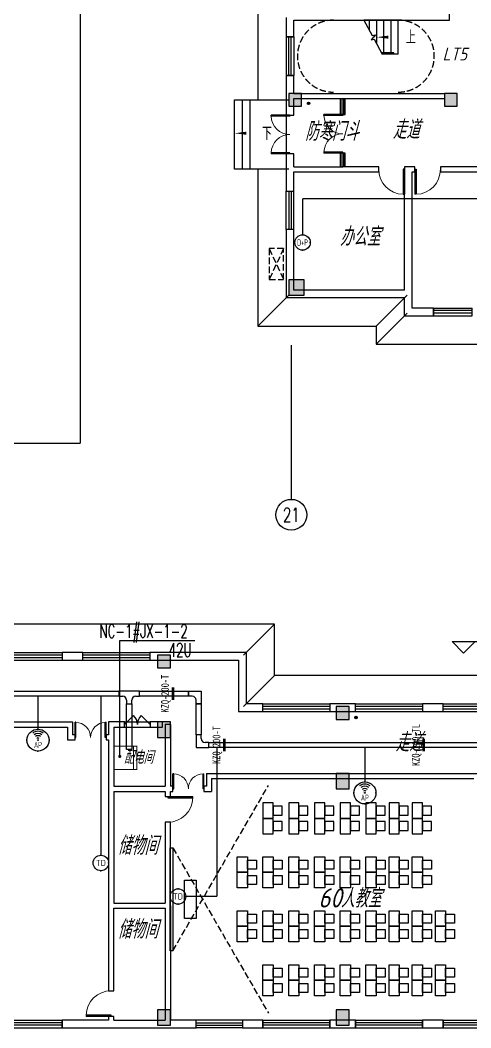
# Model space of a CAD drawing. Extents: x 1333527 to 1855755, y 1020844 to 1581249.
# Drawn here: x 1436238 to 1453753, y 1175971 to 1215171 of the extents above; entities that cross this region are included whole.
import ezdxf
from ezdxf.enums import TextEntityAlignment as Align

# ---------------------------------------------------------------- set-up
doc = ezdxf.new("R2010")
doc.units = 0
doc.header["$LTSCALE"] = 1000
doc.header["$PDSIZE"] = 5
doc.linetypes.add('DASH', pattern=[0.35, 0.25, -0.1])
doc.layers.add('1-建筑底图', color=8, linetype='Continuous', plot=False)
for name, color, linetype in [('AXIS_TEXT', 7, 'Continuous'), ('CABLETRAY_PDS', 4, 'Continuous'), ('DIM-箱柜', 3, 'Continuous'), ('EQUIP-箱柜', 3, 'Continuous'), ('EQUIP-通讯', 3, 'Continuous'), ('WIRE-综合布线', 5, 'Continuous'), ('家具', 8, 'Continuous'), ('建筑-柱子', 9, 'Continuous'), ('建筑-柱子-填充', 8, 'Continuous'), ('抗震支吊架', 2, 'Continuous'), ('排水', 153, 'Continuous')]:
    doc.layers.add(name, color=color, linetype=linetype)
doc.styles.add('_TCH_AXIS', font='COMPLEX', dxfattribs={"bigfont": 'GBCBIG'})
doc.styles.add('_TCH_DIM', font='SIMPLEX', dxfattribs={"bigfont": 'GBCBIG'})
doc.styles.add('_TEL_ATTDEF', font='gbenor', dxfattribs={"bigfont": 'gbcbig'})
doc.styles.add('_TEL_DIM', font='SIMPLEX', dxfattribs={"width": 0.8, "height": 3.5, "bigfont": 'HZTXT'})
doc.styles.add('A_DIM', font='SIMPLEX', dxfattribs={"width": 0.7, "bigfont": 'HZ'})
doc.styles.add('COMPLEX', font='COMPLEX')
doc.styles.add('kzcad', font='', dxfattribs={"width": 0.8})
doc.styles.get("Standard").update_dxf_attribs({"font": 'gbeitc.shx', "bigfont": 'gbcbig.shx'})
doc.styles.get('kzcad').set_extended_font_data('SimSun')
doc.linetypes.add('JIEDI', pattern='A,1.25,-0.25,0.25,-0.25,0.625,["/",Standard,S=0.6,R=0,X=0,Y=-0.3],0.625,-0.25,0.25,-0.25', length=4)

# ---------------------------------------------------------------- blocks, each defined once
blk = doc.blocks.new('$equip_U$00000092(win7-PC-hzk)')
at = {"const_width": 0.05}
blk.add_lwpolyline([(-0.6, 1.2), (0.6, 1.2), (0.6, 0), (-0.6, 0)], close=True, dxfattribs=at)
blk.add_lwpolyline([(-0.6, 1.028), (0.6, 1.028)], dxfattribs=at)
at = {"color": 7, "style": '_TEL_DIM', "flags": 1}
for tag in ['A', 'REMARK']:
    blk.add_attdef(tag, text='', height=0.00002, dxfattribs=at).set_placement((0, 0), align=Align.MIDDLE_CENTER)
at = {"color": 7, "style": '_TEL_DIM'}
blk.add_attdef('$TEXT$', text='', height=0.00002, dxfattribs=at).set_placement((0, 0), align=Align.MIDDLE_CENTER)
blk = doc.blocks.new('$equip_U$00000080(win7-PC-hzk)')
blk.add_circle((0, 0.5), 0.5)
for p in [(0, 0.999), (-0.5, 0.5), (0.5, 0.5)]:
    blk.add_point(p)
at = {"color": 7, "style": '_TEL_DIM', "width": 0.7}
blk.add_attdef('$TEXT$', text='', height=0.4, dxfattribs=at).set_placement((0, 0.5), align=Align.MIDDLE_CENTER)
at = {"color": 7, "style": '_TEL_DIM', "flags": 1}
for tag in ['A', 'REMARK']:
    blk.add_attdef(tag, text='', height=0.00002, dxfattribs=at).set_placement((0, 0), align=Align.MIDDLE_CENTER)
blk = doc.blocks.new('$equip_U$00000091(win7-PC-hzk)')
for radius in [0.714, 0.0272]:
    blk.add_circle((0, 0), radius)
for radius in [0.571, 0.428, 0.285, 0.143]:
    blk.add_arc((0, 0), radius, 53.70489, 126.29511)
for p in [(0, 0.714), (-0.714, 0), (0.714, 0), (0, -0.714)]:
    blk.add_point(p)
at = {"color": 7, "style": '_TEL_DIM', "flags": 1}
for tag in ['A', 'REMARK']:
    blk.add_attdef(tag, text='', height=0.00002, dxfattribs=at).set_placement((0, 0), align=Align.MIDDLE_CENTER)
at = {"color": 7, "style": '_TEL_DIM', "width": 0.7}
blk.add_attdef('$TEXT$', text='', height=0.4, dxfattribs=at).set_placement((0, -0.31), align=Align.MIDDLE_CENTER)
blk = doc.blocks.new('$equip_U$00000076(win7-PC-hzk)')
blk.add_circle((0, 0.5), 0.5)
for p in [(0, 0.999), (-0.5, 0.5), (0.5, 0.5)]:
    blk.add_point(p)
at = {"color": 7, "style": '_TEL_DIM'}
blk.add_attdef('$TEXT$', text='', height=0.4, dxfattribs=at).set_placement((0, 0.5), align=Align.MIDDLE_CENTER)
at = {"color": 7, "style": '_TEL_DIM', "flags": 1}
for tag in ['A', 'REMARK']:
    blk.add_attdef(tag, text='', height=0.00002, dxfattribs=at).set_placement((0, 0), align=Align.MIDDLE_CENTER)
blk = doc.blocks.new('js')
at = {"layer": '家具', "linetype": 'DASH'}
for points in [[(569568, 805988), (573281, 812418)], [(569568, 809988), (573281, 803558)]]:
    blk.add_lwpolyline(points, dxfattribs=at)
at = {"layer": '家具'}
for points in [[(573068, 811738), (573068, 811138), (573468, 811138), (573468, 811738)], [(573468, 811613), (573468, 811263), (573818, 811263), (573818, 811613)], [(574068, 811738), (574068, 811138), (574468, 811138), (574468, 811738)], [(574468, 811613), (574468, 811263), (574818, 811263), (574818, 811613)], [(575068, 811738), (575068, 811138), (575468, 811138), (575468, 811738)], [(575468, 811613), (575468, 811263), (575818, 811263), (575818, 811613)], [(576068, 811738), (576068, 811138), (576468, 811138), (576468, 811738)], [(576468, 811613), (576468, 811263), (576818, 811263), (576818, 811613)], [(577068, 811738), (577068, 811138), (577468, 811138), (577468, 811738)], [(577468, 811613), (577468, 811263), (577818, 811263), (577818, 811613)], [(577968, 811738), (577968, 811138), (578368, 811138), (578368, 811738)], [(578368, 811613), (578368, 811263), (578718, 811263), (578718, 811613)], [(578868, 811738), (578868, 811138), (579268, 811138), (579268, 811738)], [(579268, 811613), (579268, 811263), (579618, 811263), (579618, 811613)], [(573068, 811138), (573068, 810538), (573468, 810538), (573468, 811138)], [(574068, 811138), (574068, 810538), (574468, 810538), (574468, 811138)], [(575068, 811138), (575068, 810538), (575468, 810538), (575468, 811138)], [(576068, 811138), (576068, 810538), (576468, 810538), (576468, 811138)], [(577068, 811138), (577068, 810538), (577468, 810538), (577468, 811138)], [(577968, 811138), (577968, 810538), (578368, 810538), (578368, 811138)], [(578868, 811138), (578868, 810538), (579268, 810538), (579268, 811138)], [(573468, 811013), (573468, 810663), (573818, 810663), (573818, 811013)], [(574468, 811013), (574468, 810663), (574818, 810663), (574818, 811013)], [(575468, 811013), (575468, 810663), (575818, 810663), (575818, 811013)], [(576468, 811013), (576468, 810663), (576818, 810663), (576818, 811013)], [(577468, 811013), (577468, 810663), (577818, 810663), (577818, 811013)], [(578368, 811013), (578368, 810663), (578718, 810663), (578718, 811013)], [(579268, 811013), (579268, 810663), (579618, 810663), (579618, 811013)], [(569468, 805988), (569468, 809988), (569568, 809988), (569568, 805988)], [(572068, 809038), (572068, 809638), (572468, 809638), (572468, 809038)], [(572468, 809163), (572468, 809513), (572818, 809513), (572818, 809163)], [(573068, 809038), (573068, 809638), (573468, 809638), (573468, 809038)], [(573468, 809163), (573468, 809513), (573818, 809513), (573818, 809163)], [(574068, 809038), (574068, 809638), (574468, 809638), (574468, 809038)], [(574468, 809163), (574468, 809513), (574818, 809513), (574818, 809163)], [(575068, 809038), (575068, 809638), (575468, 809638), (575468, 809038)], [(575468, 809163), (575468, 809513), (575818, 809513), (575818, 809163)], [(576068, 809038), (576068, 809638), (576468, 809638), (576468, 809038)], [(576468, 809163), (576468, 809513), (576818, 809513), (576818, 809163)], [(577068, 809038), (577068, 809638), (577468, 809638), (577468, 809038)], [(577468, 809163), (577468, 809513), (577818, 809513), (577818, 809163)], [(577968, 809038), (577968, 809638), (578368, 809638), (578368, 809038)], [(578368, 809163), (578368, 809513), (578718, 809513), (578718, 809163)], [(578868, 809038), (578868, 809638), (579268, 809638), (579268, 809038)], [(579268, 809163), (579268, 809513), (579618, 809513), (579618, 809163)], [(570018, 808738), (570468, 808738), (570468, 807238), (570018, 807238)], [(572068, 808438), (572068, 809038), (572468, 809038), (572468, 808438)], [(572468, 808563), (572468, 808913), (572818, 808913), (572818, 808563)], [(573068, 808438), (573068, 809038), (573468, 809038), (573468, 808438)], [(573468, 808563), (573468, 808913), (573818, 808913), (573818, 808563)], [(574068, 808438), (574068, 809038), (574468, 809038), (574468, 808438)], [(574468, 808563), (574468, 808913), (574818, 808913), (574818, 808563)], [(575068, 808438), (575068, 809038), (575468, 809038), (575468, 808438)], [(575468, 808563), (575468, 808913), (575818, 808913), (575818, 808563)], [(576068, 808438), (576068, 809038), (576468, 809038), (576468, 808438)], [(576468, 808563), (576468, 808913), (576818, 808913), (576818, 808563)], [(577068, 808438), (577068, 809038), (577468, 809038), (577468, 808438)], [(577468, 808563), (577468, 808913), (577818, 808913), (577818, 808563)], [(577968, 808438), (577968, 809038), (578368, 809038), (578368, 808438)], [(578368, 808563), (578368, 808913), (578718, 808913), (578718, 808563)], [(578868, 808438), (578868, 809038), (579268, 809038), (579268, 808438)], [(579268, 808563), (579268, 808913), (579618, 808913), (579618, 808563)], [(572068, 806938), (572068, 807538), (572468, 807538), (572468, 806938)], [(573068, 806938), (573068, 807538), (573468, 807538), (573468, 806938)], [(574068, 806938), (574068, 807538), (574468, 807538), (574468, 806938)], [(575068, 806938), (575068, 807538), (575468, 807538), (575468, 806938)], [(576068, 806938), (576068, 807538), (576468, 807538), (576468, 806938)], [(577068, 806938), (577068, 807538), (577468, 807538), (577468, 806938)], [(577968, 806938), (577968, 807538), (578368, 807538), (578368, 806938)], [(578868, 806938), (578868, 807538), (579268, 807538), (579268, 806938)], [(579768, 806938), (579768, 807538), (580168, 807538), (580168, 806938)], [(572468, 807063), (572468, 807413), (572818, 807413), (572818, 807063)], [(573468, 807063), (573468, 807413), (573818, 807413), (573818, 807063)], [(574468, 807063), (574468, 807413), (574818, 807413), (574818, 807063)], [(575468, 807063), (575468, 807413), (575818, 807413), (575818, 807063)], [(576468, 807063), (576468, 807413), (576818, 807413), (576818, 807063)], [(577468, 807063), (577468, 807413), (577818, 807413), (577818, 807063)], [(578368, 807063), (578368, 807413), (578718, 807413), (578718, 807063)], [(579268, 807063), (579268, 807413), (579618, 807413), (579618, 807063)], [(580168, 807063), (580168, 807413), (580518, 807413), (580518, 807063)], [(572068, 806338), (572068, 806938), (572468, 806938), (572468, 806338)], [(572468, 806463), (572468, 806813), (572818, 806813), (572818, 806463)], [(573068, 806338), (573068, 806938), (573468, 806938), (573468, 806338)], [(573468, 806463), (573468, 806813), (573818, 806813), (573818, 806463)], [(574068, 806338), (574068, 806938), (574468, 806938), (574468, 806338)], [(574468, 806463), (574468, 806813), (574818, 806813), (574818, 806463)], [(575068, 806338), (575068, 806938), (575468, 806938), (575468, 806338)], [(575468, 806463), (575468, 806813), (575818, 806813), (575818, 806463)], [(576068, 806338), (576068, 806938), (576468, 806938), (576468, 806338)], [(576468, 806463), (576468, 806813), (576818, 806813), (576818, 806463)], [(577068, 806338), (577068, 806938), (577468, 806938), (577468, 806338)], [(577468, 806463), (577468, 806813), (577818, 806813), (577818, 806463)], [(577968, 806338), (577968, 806938), (578368, 806938), (578368, 806338)], [(578368, 806463), (578368, 806813), (578718, 806813), (578718, 806463)], [(578868, 806338), (578868, 806938), (579268, 806938), (579268, 806338)], [(579268, 806463), (579268, 806813), (579618, 806813), (579618, 806463)], [(579768, 806338), (579768, 806938), (580168, 806938), (580168, 806338)], [(580168, 806463), (580168, 806813), (580518, 806813), (580518, 806463)], [(573068, 804838), (573068, 805438), (573468, 805438), (573468, 804838)], [(573468, 804963), (573468, 805313), (573818, 805313), (573818, 804963)], [(574068, 804838), (574068, 805438), (574468, 805438), (574468, 804838)], [(574468, 804963), (574468, 805313), (574818, 805313), (574818, 804963)], [(575068, 804838), (575068, 805438), (575468, 805438), (575468, 804838)], [(575468, 804963), (575468, 805313), (575818, 805313), (575818, 804963)], [(576068, 804838), (576068, 805438), (576468, 805438), (576468, 804838)], [(576468, 804963), (576468, 805313), (576818, 805313), (576818, 804963)], [(577068, 804838), (577068, 805438), (577468, 805438), (577468, 804838)], [(577468, 804963), (577468, 805313), (577818, 805313), (577818, 804963)], [(577968, 804838), (577968, 805438), (578368, 805438), (578368, 804838)], [(578368, 804963), (578368, 805313), (578718, 805313), (578718, 804963)], [(578868, 804838), (578868, 805438), (579268, 805438), (579268, 804838)], [(579268, 804963), (579268, 805313), (579618, 805313), (579618, 804963)], [(579768, 804838), (579768, 805438), (580168, 805438), (580168, 804838)], [(580168, 804963), (580168, 805313), (580518, 805313), (580518, 804963)], [(573068, 804238), (573068, 804838), (573468, 804838), (573468, 804238)], [(574068, 804238), (574068, 804838), (574468, 804838), (574468, 804238)], [(575068, 804238), (575068, 804838), (575468, 804838), (575468, 804238)], [(576068, 804238), (576068, 804838), (576468, 804838), (576468, 804238)], [(577068, 804238), (577068, 804838), (577468, 804838), (577468, 804238)], [(577968, 804238), (577968, 804838), (578368, 804838), (578368, 804238)], [(578868, 804238), (578868, 804838), (579268, 804838), (579268, 804238)], [(579768, 804238), (579768, 804838), (580168, 804838), (580168, 804238)], [(573468, 804363), (573468, 804713), (573818, 804713), (573818, 804363)], [(574468, 804363), (574468, 804713), (574818, 804713), (574818, 804363)], [(575468, 804363), (575468, 804713), (575818, 804713), (575818, 804363)], [(576468, 804363), (576468, 804713), (576818, 804713), (576818, 804363)], [(577468, 804363), (577468, 804713), (577818, 804713), (577818, 804363)], [(578368, 804363), (578368, 804713), (578718, 804713), (578718, 804363)], [(579268, 804363), (579268, 804713), (579618, 804713), (579618, 804363)], [(580168, 804363), (580168, 804713), (580518, 804713), (580518, 804363)]]:
    blk.add_lwpolyline(points, close=True, dxfattribs=at)
blk = doc.blocks.new('ng')
at = {"layer": '排水'}
for p, q in [((345991, 781358), (346091, 781358)), ((346041, 781408), (346041, 781308))]:
    blk.add_line(p, q, dxfattribs=at)
blk.add_circle((346041, 781358), 50, dxfattribs=at)
blk = doc.blocks.new('_AXISO')
blk.add_circle((0, 0), 0.5)
at = {"layer": 'AXIS_TEXT', "style": 'COMPLEX', "width": 1.041667}
blk.add_attdef('A', text='', height=0.56, dxfattribs=at).set_placement((-0.25, -0.28), (0.25, -0.28), align=Align.FIT)
blk = doc.blocks.new('A$C4670417C')
at = {"layer": '建筑-柱子-填充'}
for points in [[(87000, 36150), (86500, 36150), (86500, 35650), (87000, 35650)], [(93050, 36150), (92550, 36150), (92550, 35650), (93050, 35650)], [(87100, 28900), (86500, 28900), (86500, 28300), (87100, 28300)], [(81900, 14300), (81400, 14300), (81400, 13800), (81900, 13800)], [(88850, 12300), (88350, 12300), (88350, 11800), (88850, 11800)], [(81900, 11700), (81400, 11700), (81400, 11100), (81900, 11100)], [(88850, 9700), (88350, 9700), (88350, 9100), (88850, 9100)], [(81900, 500), (81400, 500), (81400, -100), (81900, -100)], [(88850, 500), (88350, 500), (88350, -100), (88850, -100)]]:
    blk.add_hatch(color=256, dxfattribs=at).paths.add_polyline_path(points)
at = {"layer": '建筑-柱子'}
for p, q in [((87000, 36150), (86500, 36150)), ((86500, 36150), (86500, 35650)), ((87000, 35650), (87000, 36150)), ((93050, 36150), (92550, 36150)), ((92550, 36150), (92550, 35650)), ((93050, 35650), (93050, 36150)), ((86500, 35650), (87000, 35650)), ((92550, 35650), (93050, 35650)), ((87100, 28900), (86500, 28900)), ((86500, 28900), (86500, 28300)), ((87100, 28300), (87100, 28900)), ((86500, 28300), (87100, 28300)), ((81900, 14300), (81400, 14300)), ((81400, 14300), (81400, 13800)), ((81900, 13800), (81900, 14300)), ((81400, 13800), (81900, 13800)), ((88850, 12300), (88350, 12300)), ((88350, 12300), (88350, 11800)), ((88850, 11800), (88850, 12300)), ((88350, 11800), (88850, 11800)), ((81900, 11700), (81400, 11700)), ((81400, 11700), (81400, 11100)), ((81900, 11100), (81900, 11700)), ((81400, 11100), (81900, 11100)), ((88850, 9700), (88350, 9700)), ((88350, 9700), (88350, 9100)), ((88850, 9100), (88850, 9700)), ((88350, 9100), (88850, 9100)), ((81900, 500), (81400, 500)), ((81400, 500), (81400, -100)), ((81900, -100), (81900, 500)), ((88850, 500), (88350, 500)), ((88350, 500), (88350, -100)), ((88850, -100), (88850, 500)), ((81400, -100), (81900, -100)), ((88350, -100), (88850, -100))]:
    blk.add_line(p, q, dxfattribs=at)
blk = doc.blocks.new('$WINLIB2D$00000001')
at = {"color": 0}
for points in [[(-0.5, 0.5), (-0.5, -0.5)], [(-0.5, 0.5), (0.5, 0.5)], [(0.5, -0.5), (0.5, 0.5)], [(0.5, 0.167), (-0.5, 0.167)], [(0.5, -0.167), (-0.5, -0.167)], [(-0.5, -0.5), (0.5, -0.5)]]:
    blk.add_lwpolyline(points, dxfattribs=at)
blk = doc.blocks.new('$DorLib2D$00000001')
for p, q in [((0.45, 0.975), (0.5, 0.975)), ((0.45, 0), (0.45, 0.975)), ((0.5, 0), (0.5, 0.975)), ((0.5, 0), (0.45, 0))]:
    blk.add_line(p, q)
at = {"lineweight": 13}
blk.add_arc((0.475, 0), 0.975, 91.4693, 180, dxfattribs=at)
blk = doc.blocks.new('$DorLib2D$00000002')
for p, q in [((-0.5, 0), (-0.5, 0.4875)), ((-0.475, 0.4875), (-0.5, 0.4875)), ((-0.475, 0), (-0.475, 0.4875)), ((0.475, 0), (0.475, 0.4875)), ((0.475, 0.4875), (0.5, 0.4875)), ((0.5, 0), (0.5, 0.4875)), ((-0.5, 0), (-0.475, 0)), ((0.5, 0), (0.475, 0))]:
    blk.add_line(p, q)
at = {"lineweight": 13}
for centre, start, end in [((-0.4875, 0), 0, 88.53072), ((0.4875, 0), 91.46928, 180)]:
    blk.add_arc(centre, 0.4875, start, end, dxfattribs=at)
blk = doc.blocks.new('$DorLib2D$00000116')
at = {"color": 0}
for p, q in [((-0.5, 0), (-0.146, 0.354)), ((0.5, 0), (0.146, 0.354))]:
    blk.add_line(p, q, dxfattribs=at)
for centre, start, end in [((-0.5, 0), 0, 45), ((0.5, 0), 135, 180)]:
    blk.add_arc(centre, 0.5, start, end, dxfattribs=at)
blk = doc.blocks.new('1-一层建筑底图')
at = {"layer": '1-建筑底图', "color": 8, "ltscale": 5}
for p in [(79700, 66950), (-2000, 21850)]:
    blk.add_line(p, (79700, 21850), dxfattribs=at)
at = {"layer": '1-建筑底图', "color": 8}
for p, q in [((94050, 38300), (94050, 40000)), ((87700, 38400), (87700, 37650)), ((88000, 38300), (94050, 38300)), ((88000, 37650), (88000, 38300)), ((92060, 38300), (90723, 38300)), ((90723, 38300), (91046.9, 37699)), ((90940, 37897.3), (90940, 38300)), ((91220, 37377.7), (91220, 38300)), ((91500, 37035), (91500, 38300)), ((91780, 37035), (91780, 38300)), ((92060, 36975), (92060, 38300)), ((87700, 37650), (88000, 37650)), ((91178.2, 37730.1), (90999.4, 37529.2)), ((91046.9, 37699), (91178.2, 37730.1)), ((90999.4, 37529.2), (91122.6, 37558.4)), ((91122.6, 37558.4), (91437, 36975)), ((91890, 37035), (91404.7, 37035)), ((91890, 36975), (91437, 36975)), ((91890, 36975), (91437, 36975)), ((91890, 36975), (91890, 37035)), ((92060, 36975), (91890, 36975)), ((88000, 36150), (87700, 36150)), ((87700, 36150), (87700, 35350)), ((88000, 35450), (88000, 36150)), ((87700, 35350), (87700, 34600)), ((88000, 35450), (89900, 35450)), ((89900, 35450), (93850, 35450)), ((93850, 35450), (93850, 35250)), ((88000, 35250), (89900, 35250)), ((88000, 34600), (88000, 35250)), ((89800, 35250), (89800, 34626.2)), ((89866.7, 35250), (89866.7, 34626.2)), ((89900, 35250), (93850, 35250)), ((89933.3, 35250), (89933.3, 34626.2)), ((90000, 34626.2), (90000, 35250)), ((87700, 34600), (87700, 33100)), ((87700, 34600), (88000, 34600)), ((89800, 34626.2), (90000, 34626.2)), ((88000, 33100), (87700, 33100)), ((87700, 33100), (87700, 32500)), ((88000, 32600), (88000, 33100)), ((90000, 33126.2), (89800, 33126.2)), ((89800, 33126.2), (89800, 32600)), ((89866.7, 33126.2), (89866.7, 32600)), ((89933.3, 33126.2), (89933.3, 32600)), ((90000, 32600), (90000, 33126.2)), ((88000, 32600), (89900, 32600)), ((91300, 32600), (89900, 32600)), ((91300, 32400), (91300, 32600)), ((92500, 32600), (92300, 32600)), ((92300, 32600), (92300, 32400)), ((92700, 32600), (92500, 32600)), ((92700, 32400), (92700, 32600)), ((98500, 32600), (93700, 32600)), ((93700, 32600), (93700, 32400)), ((87700, 32500), (87700, 31650)), ((88000, 32400), (89900, 32400)), ((88000, 31650), (88000, 32400)), ((89900, 32400), (91300, 32400)), ((92300, 27800), (92300, 32400)), ((92600, 32400), (92700, 32400)), ((92600, 27700), (92600, 32400)), ((93700, 32400), (98500, 32400)), ((87700, 31650), (88000, 31650)), ((88000, 30150), (87700, 30150)), ((87700, 30150), (87700, 27500)), ((88000, 27800), (88000, 30150)), ((87800, 27600), (86600, 26400)), ((92300, 27500), (87700, 27500)), ((92300, 27800), (88000, 27800)), ((91200, 26400), (92400, 27600)), ((92300, 26800), (92300, 27500)), ((92600, 27100), (92600, 27700)), ((93430, 27100), (92600, 27100)), ((93430, 26800), (93430, 27100)), ((92400, 26900), (91200, 25700)), ((92300, 26800), (93430, 26800)), ((87900, 25658.7), (87900, 19658.7)), ((86050, 13600), (87250, 14800)), ((94599.1, 13678.5), (94149.1, 14128.5)), ((94149.1, 14128.5), (96600.1, 14128.5)), ((94599.1, 13678.5), (95049.1, 14128.5)), ((79800, 13700), (79000, 13700)), ((79000, 13700), (79000, 13400)), ((79000, 13400), (79800, 13400)), ((79800, 13400), (79800, 13700)), ((86150, 13700), (82400, 13700)), ((82400, 13700), (82400, 13400)), ((82400, 13400), (85850, 13400)), ((85850, 13400), (85850, 11400)), ((86150, 13700), (86150, 11700)), ((87250, 12800), (86050, 11600)), ((85850, 11400), (86800, 11400)), ((86800, 11700), (86150, 11700)), ((86800, 11400), (86800, 11700)), ((90400, 11700), (89400, 11700)), ((89400, 11700), (89400, 11400)), ((89400, 11400), (90400, 11400)), ((90400, 11400), (90400, 11700)), ((93800, 11700), (93000, 11700)), ((93000, 11700), (93000, 11400)), ((93000, 11400), (93800, 11400)), ((93800, 11400), (93800, 11700)), ((64100, 11000), (79400, 11000)), ((79400, 11000), (79400, 10500)), ((80800, 11000), (80800, 10500)), ((81420.3, 11000), (80800, 11000)), ((81420.3, 10800), (81420.3, 11000)), ((81420.3, 11000), (82420.3, 11000)), ((82900, 11000), (82420.3, 11000)), ((82420.3, 11000), (82420.3, 10800)), ((82900, 10800), (82900, 11000)), ((64300, 10800), (79200, 10800)), ((79200, 10800), (79200, 10300)), ((81000, 10800), (81000, 10400)), ((81000, 10800), (81420.3, 10800)), ((81420.3, 10800), (82420.3, 10800)), ((82420.3, 10800), (82900, 10800)), ((83000, 10900), (83000, 8500)), ((83200, 10900), (83000, 10900)), ((83200, 10900), (83200, 8500)), ((79200, 10300), (79500, 10300)), ((79500, 10500), (79400, 10500)), ((79500, 10300), (79500, 10500)), ((80800, 10500), (80700, 10500)), ((80700, 10500), (80700, 10300)), ((80700, 10300), (80800, 10300)), ((80800, 10300), (80800, 8400)), ((81000, 10400), (81000, 8500)), ((84600, 9000), (95200, 9000)), ((84600, 9000), (84600, 8500)), ((84800, 8800), (95000, 8800)), ((84800, 8800), (84800, 8300)), ((80800, 8400), (80800, 3850)), ((81000, 8500), (83000, 8500)), ((81000, 8300), (83000, 8300)), ((81000, 8300), (81000, 3950)), ((83000, 8300), (83000, 8100)), ((83300, 8500), (83200, 8500)), ((83200, 8100), (83200, 8300)), ((83200, 8300), (83300, 8300)), ((83300, 8300), (83300, 8500)), ((84600, 8500), (84500, 8500)), ((84500, 8500), (84500, 8300)), ((84500, 8300), (84800, 8300)), ((83000, 8100), (83200, 8100)), ((83200, 7100), (83000, 7100)), ((83000, 7100), (83000, 3950)), ((83200, 3850), (83200, 7100)), ((81000, 3950), (83000, 3950)), ((80800, 3850), (80800, 540)), ((81000, 3750), (83000, 3750)), ((81000, 540), (81000, 3750)), ((83000, 3750), (83000, -600)), ((83200, 3850), (83200, -600)), ((80800, 540), (81000, 540)), ((80800, -600), (79000, -600)), ((79000, -600), (79000, -900)), ((81000, -460), (80800, -460)), ((80800, -460), (80800, -600)), ((81000, -600), (81000, -460)), ((81000, -600), (83000, -600)), ((84200, -600), (83200, -600)), ((84200, -900), (84200, -600)), ((86800, -600), (86000, -600)), ((86000, -600), (86000, -900)), ((86800, -900), (86800, -600)), ((90400, -600), (89400, -600)), ((89400, -600), (89400, -900)), ((90400, -900), (90400, -600)), ((93800, -600), (93000, -600)), ((93000, -600), (93000, -900)), ((93800, -900), (93800, -600)), ((79000, -900), (80900, -900)), ((80900, -900), (83100, -900)), ((83100, -900), (84200, -900)), ((86000, -900), (86800, -900)), ((89400, -900), (90400, -900)), ((93000, -900), (93800, -900))]:
    blk.add_line(p, q, dxfattribs=at)
at = {"layer": '1-建筑底图', "color": 8, "linetype": 'DASH'}
for p, q in [((87040.6, 29412.3), (87603.1, 28212.3)), ((87603.1, 29412.3), (87040.6, 28212.3))]:
    blk.add_line(p, q, dxfattribs=at)
at = {"layer": '1-建筑底图', "color": 8}
for points in [[(86600, 53600), (86600, 35200)], [(87800, 32500), (85700, 32500), (85700, 35200), (87800, 35200)], [(87800, 32500), (86000, 32500), (86000, 35200), (87800, 35200)], [(87800, 32500), (86300, 32500), (86300, 35200), (87800, 35200)], [(86600, 32500), (86600, 26400), (91200, 26400), (91200, 25700), (98400, 25700)], [(98400, 25700), (98400, 12800), (87250, 12800), (87250, 14800), (55099.6, 14800)]]:
    blk.add_lwpolyline(points, dxfattribs=at)
for points in [[(92200, 37637.5, 0, 0, 0), (91220, 37637.5, 0, 120, 0), (91670, 37637.5, 0, 0, 0)], [(86610.1, 33900, 0, 0, 0), (85700, 33900, 0, 120, 0), (86150, 33900, 0, 0, 0)]]:
    blk.add_lwpolyline(points, format="xyseb", dxfattribs=at)
at = {"layer": '1-建筑底图', "color": 8, "linetype": 'DASH'}
blk.add_lwpolyline([(87040.6, 29412.3), (87040.6, 28212.3), (87603.1, 28212.3), (87603.1, 29412.3)], close=True, dxfattribs=at)
for centre, start, end in [((89540, 36900), 90, 270), ((92060, 36900), 270, 90)]:
    blk.add_arc(centre, 1400, start, end, dxfattribs=at)
at = {"layer": '1-建筑底图', "color": 8}
for name, p in [('A$C4670417C', (1300, -700)), ('ng', (-257466.4, -746293.3)), ('ng', (-255625.9, -770187.9)), ('js', (-486268.2, -803888.4))]:
    blk.add_blockref(name, p, dxfattribs=at)
for name, p, xscale, yscale, zscale, rotation in [('$WINLIB2D$00000001', (87850, 36900), 1500, 300, 300, 270), ('$DorLib2D$00000002', (87850, 33850), -1500, -1500, 300, 270), ('$DorLib2D$00000002', (89900, 33876.2), 1500, -1500, 200, 270), ('$DorLib2D$00000001', (91800, 32500), 1000, -1000, 200, 2.172145872239256e-08), ('$DorLib2D$00000001', (93200, 32500), -1000, -1000, 200, 2.172142465894922e-08), ('$WINLIB2D$00000001', (87850, 30900), -1500, 300, 300, 270), ('$WINLIB2D$00000001', (94180, 26950), -1500, -300, 300, 180), ('$WINLIB2D$00000001', (77700, 13550), 2600, -300, 300, 359.9999999268113), ('$WINLIB2D$00000001', (81100, 13550), 2600, -300, 300, 359.9999999268113), ('$DorLib2D$00000002', (80100, 10400), -1200, -1200, 200, 179.9999999822117), ('$DorLib2D$00000116', (81920.3, 10900), 1000, 1000, 200, 1.527120908666336e-08), ('$DorLib2D$00000002', (83900, 8400), -1200, 1200, 200, 1.778417413333955e-08), ('$DorLib2D$00000001', (83100, 7600), -1000, 1000, 200, 269.9999998993063), ('$DorLib2D$00000001', (80900, 40), 1000, -1000, 200, 270.0000000005351), ('$WINLIB2D$00000001', (77700, -750), 2600, 300, 300, 1.598411722404889e-08), ('$WINLIB2D$00000001', (85100, -750), -1800, 300, 300, 1.572853847164879e-08), ('$WINLIB2D$00000001', (88100, -750), 2600, 300, 300, 1.572853841708163e-08), ('$WINLIB2D$00000001', (91700, -750), 2600, 300, 300, 1.572853841708163e-08), ('$WINLIB2D$00000001', (95100, -750), 2600, 300, 300, 1.572853841708163e-08)]:
    blk.add_blockref(name, p, dxfattribs=dict(at, xscale=xscale, yscale=yscale, zscale=zscale, rotation=rotation))
ref = blk.add_blockref('_AXISO', (87900, 19058.7), dxfattribs=dict(at, xscale=1200, yscale=1200, zscale=1200))
ref.add_attrib('A', '21', dxfattribs={"layer": 'AXIS_TEXT', "height": 540.28, "style": '_TCH_AXIS', "width": 0.862069}).set_placement((87578.4, 18788.5), (88221.6, 18788.5), align=Align.FIT)
at = {"layer": '1-建筑底图', "color": 8, "xscale": 2600, "yscale": -300, "zscale": 300}
for p in [(88100, 11550), (91700, 11550), (95100, 11550)]:
    blk.add_blockref('$WINLIB2D$00000001', p, dxfattribs=at)
at = {"layer": '1-建筑底图', "color": 8, "style": 'A_DIM', "width": 0.7}
blk.add_text('上', height=525, dxfattribs=at).set_placement((92357.5, 37375))
at = {"layer": '1-建筑底图', "color": 8}
for s, height, p in [('LT5', 500, (93782.3, 36731.3)), ('防寒门斗', 723.4, (88431.1, 33612.3)), ('走道', 723.4, (91842.2, 33682.4)), ('办公室', 723.4, (89786, 29517.9)), ('走道', 723.4, (91951.6, 9850.9)), ('配电间', 506.38, (81391.9, 9370.6)), ('储物间', 723.4, (81145.2, 5829.8)), ('60', 750, (88950.2, 3780.3)), ('人教室', 723.4, (89825.2, 3780.3)), ('储物间', 723.4, (81145.2, 2570.7))]:
    blk.add_text(s, height=height, dxfattribs=at).set_placement(p)
at = {"layer": '1-建筑底图', "color": 8, "style": '_TCH_DIM'}
blk.add_text('下', height=506.4, dxfattribs=at).set_placement((86767.6, 33637.5))

msp = doc.modelspace()

# ---------------------------------------------------------------- linework, layer by layer
at = {"layer": 'CABLETRAY_PDS'}
for p, q in [((1362054, 1189071), (1440074, 1189071)), ((1440874, 1189071), (1440074, 1189071)), ((1440074, 1189071), (1440074, 1188871)), ((1440074, 1189071), (1440074, 1188871)), ((1440874, 1188871), (1440874, 1189071)), ((1440874, 1189071), (1442774, 1189071)), ((1440874, 1188871), (1440874, 1189071)), ((1442774, 1189071), (1443274, 1189071)), ((1442774, 1188871), (1442774, 1189071)), ((1442774, 1189071), (1442774, 1188871)), ((1443274, 1189071), (1443274, 1188571)), ((1440074, 1188871), (1362054, 1188871)), ((1440074, 1188871), (1440224, 1188871)), ((1440374, 1188721), (1440374, 1188571)), ((1440374, 1186798), (1440374, 1188571)), ((1440374, 1188571), (1440574, 1188571)), ((1440374, 1188571), (1440574, 1188571)), ((1440574, 1188571), (1440574, 1188721)), ((1440574, 1188571), (1440574, 1186798)), ((1440724, 1188871), (1440874, 1188871)), ((1442774, 1188871), (1440874, 1188871)), ((1442924, 1188871), (1442774, 1188871)), ((1443074, 1188571), (1443074, 1188721)), ((1443074, 1188571), (1443274, 1188571)), ((1443074, 1187371), (1443074, 1188571)), ((1443274, 1188571), (1443074, 1188571)), ((1443274, 1188571), (1443274, 1187371)), ((1443274, 1187371), (1443074, 1187371)), ((1443074, 1187371), (1443074, 1186871)), ((1443274, 1187371), (1443074, 1187371)), ((1443274, 1187221), (1443274, 1187371)), ((1443574, 1187071), (1443424, 1187071)), ((1443574, 1186871), (1443574, 1187071)), ((1443574, 1187071), (1460274, 1187071)), ((1443574, 1186871), (1443574, 1187071)), ((1440574, 1186798), (1440374, 1186798)), ((1443074, 1186871), (1443574, 1186871)), ((1460274, 1186871), (1443574, 1186871))]:
    msp.add_line(p, q, dxfattribs=at)
for centre, start, end in [((1440224, 1188721), 0, 90), ((1440724, 1188721), 90, 180), ((1442924, 1188721), 0, 90), ((1443424, 1187221), 180, 270)]:
    msp.add_arc(centre, 150, start, end, dxfattribs=at)
at = {"layer": 'DIM-箱柜'}
for p, q in [((1440110, 1186532), (1440110, 1191035)), ((1440110, 1191035), (1443030, 1191035))]:
    msp.add_line(p, q, dxfattribs=at)
at = {"layer": 'DIM-箱柜', "const_width": 60}
msp.add_lwpolyline([(1440110, 1186502, 1), (1440110, 1186562, 1)], format="xyb", close=True, dxfattribs=at)
at = {"layer": 'WIRE-综合布线', "linetype": 'Continuous', "const_width": 52.5}
for points in [[(1447213, 1208223), (1460574, 1208223)], [(1447213, 1206822), (1447213, 1208223)], [(1436930, 1187592), (1436930, 1188871)], [(1439374, 1182685), (1439374, 1188871)], [(1443884, 1181082), (1443884, 1186871)], [(1449635, 1185538), (1449635, 1186871)], [(1442673, 1181082), (1443884, 1181082)]]:
    msp.add_lwpolyline(points, dxfattribs=at)
at = {"layer": '抗震支吊架', "color": 2, "const_width": 100}
for points in [[(1442174, 1188721), (1442174, 1189221)], [(1444174, 1186721), (1444174, 1187221)], [(1451924, 1186721), (1451924, 1187221)]]:
    msp.add_lwpolyline(points, dxfattribs=at)

# ---------------------------------------------------------------- block references
at = {"layer": '1-建筑底图'}
msp.add_blockref('1-一层建筑底图', (1358874, 1176871), dxfattribs=at)
at = {"layer": 'EQUIP-箱柜', "linetype": 'JIEDI'}
ref = msp.add_blockref('$equip_U$00000092(win7-PC-hzk)', (1439874, 1186473), dxfattribs=dict(at, xscale=750, yscale=750, zscale=750, rotation=270))
ref.add_attrib('$TEXT$', 'REMARK', dxfattribs={"layer": '0', "color": 7, "height": 0.015, "style": '_TEL_ATTDEF'}).set_placement((1439874, 1186473), align=Align.MIDDLE_CENTER)
at = {"layer": 'EQUIP-通讯', "linetype": 'JIEDI'}
ref = msp.add_blockref('$equip_U$00000080(win7-PC-hzk)', (1446914, 1206522), dxfattribs=dict(at, xscale=600, yscale=600, zscale=600, rotation=269.9999999999999))
ref.add_attrib('$TEXT$', 'D+P', dxfattribs={"layer": '0', "color": 7, "height": 240, "style": '_TEL_ATTDEF', "width": 0.7}).set_placement((1447213, 1206522), align=Align.MIDDLE_CENTER)
ref = msp.add_blockref('$equip_U$00000091(win7-PC-hzk)', (1436930, 1187163), dxfattribs=dict(at, xscale=600, yscale=600, zscale=600))
ref.add_attrib('$TEXT$', 'AP', dxfattribs={"layer": '0', "color": 7, "height": 240, "style": '_TEL_ATTDEF', "width": 0.7}).set_placement((1436930, 1186977), align=Align.MIDDLE_CENTER)
ref = msp.add_blockref('$equip_U$00000091(win7-PC-hzk)', (1449635, 1185110), dxfattribs=dict(at, xscale=600, yscale=600, zscale=600))
ref.add_attrib('$TEXT$', 'AP', dxfattribs={"layer": '0', "color": 7, "height": 240, "style": '_TEL_ATTDEF', "width": 0.7}).set_placement((1449635, 1184924), align=Align.MIDDLE_CENTER)
ref = msp.add_blockref('$equip_U$00000076(win7-PC-hzk)', (1439075, 1182385), dxfattribs=dict(at, xscale=600, yscale=600, zscale=600, rotation=270))
ref.add_attrib('$TEXT$', 'TD', dxfattribs={"layer": '0', "color": 7, "height": 240, "style": '_TEL_ATTDEF'}).set_placement((1439374, 1182385), align=Align.MIDDLE_CENTER)
ref = msp.add_blockref('$equip_U$00000076(win7-PC-hzk)', (1442074, 1181082), dxfattribs=dict(at, xscale=600, yscale=600, zscale=600, rotation=270))
ref.add_attrib('$TEXT$', 'TD', dxfattribs={"layer": '0', "color": 7, "height": 240, "style": '_TEL_ATTDEF'}).set_placement((1442373, 1181082), align=Align.MIDDLE_CENTER)

# ---------------------------------------------------------------- texts
at = {"layer": 'DIM-箱柜', "color": 7, "style": '_TEL_DIM', "width": 0.64}
for s, p in [('NC-1#JX-1-2', (1439321, 1191140)), ('42U', (1442009, 1190405))]:
    msp.add_text(s, height=525, dxfattribs=at).set_placement(p)
at = {"layer": '抗震支吊架', "color": 2, "style": 'kzcad', "width": 0.8}
for s, p in [('KZQ-200-T', (1442014, 1188971)), ('KZQ-200-TL', (1451764, 1186971)), ('KZQ-200-T', (1444014, 1186971))]:
    msp.add_text(s, height=300, rotation=89.8854, dxfattribs=at).set_placement(p, align=Align.CENTER)

doc.saveas('drawing.dxf')
